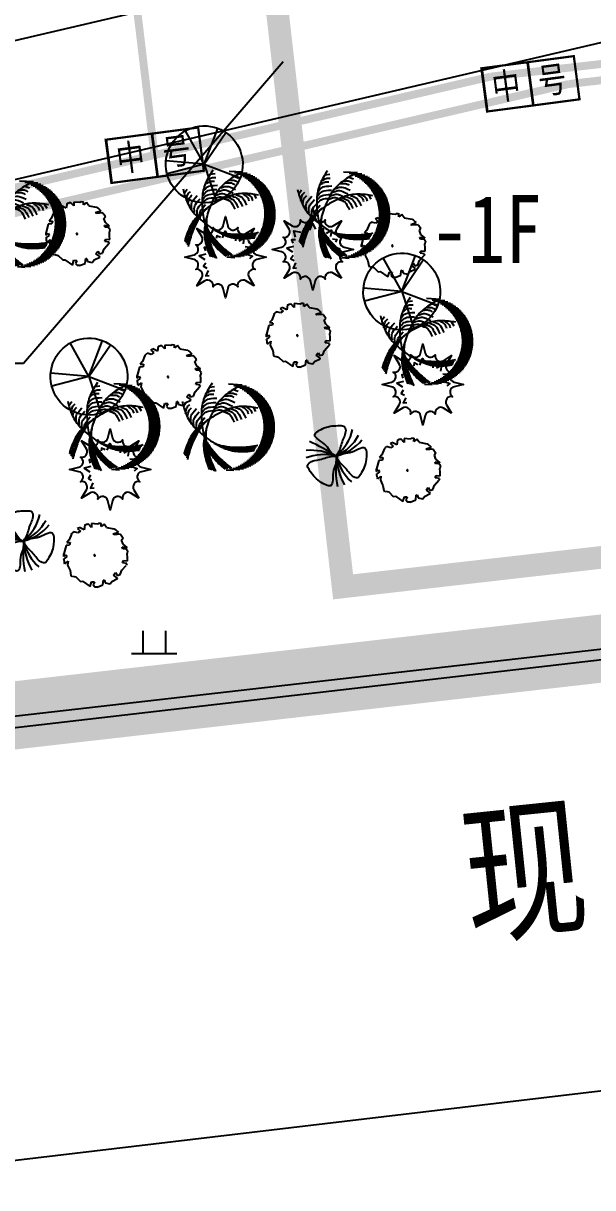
# Model space of a CAD drawing. Extents: x -809667 to 586099, y 3084146 to 3634412.
# Drawn here: x 381295.87 to 381308.44, y 3087126.93 to 3087152.65 of the extents above; entities that cross this region are included whole.
import ezdxf
from ezdxf.enums import TextEntityAlignment as Align

# ---------------------------------------------------------------- set-up
doc = ezdxf.new("R2010")
doc.units = 0
doc.header["$LTSCALE"] = 0.5
doc.linetypes.add('CONTINOUS', pattern=[0])
doc.layers.get('0').update_dxf_attribs({"linetype": 'CONTINUOUS'})
for name, color, linetype in [('A-S-TREE', 95, 'CONTINUOUS'), ('E-DIM-DQ', 7, 'CONTINUOUS'), ('E-SIG_TEXT', 7, 'CONTINUOUS'), ('TREE', 3, 'CONTINUOUS'), ('WIRE-照明', 1, 'CONTINUOUS'), ('WIRE-通讯', 4, 'CONTINUOUS'), ('文字', 7, 'CONTINUOUS'), ('树木', 94, 'CONTINUOUS')]:
    doc.layers.add(name, color=color, linetype=linetype)
doc.styles.add('-宋体', font='', dxfattribs={"width": 0.6})
doc.styles.add('DIMST', font='', dxfattribs={"width": 0.8})
doc.styles.add('HZ', font='', dxfattribs={"width": 0.8})
doc.styles.get('-宋体').set_extended_font_data('NSimSun')
doc.styles.get('DIMST').set_extended_font_data('SimSun')
doc.styles.get('HZ').set_extended_font_data('NSimSun')

# ---------------------------------------------------------------- blocks, each defined once
blk = doc.blocks.new('gc119')
at = {"color": 0}
for p, q in [((-0.5, 1), (-0.5, 0)), ((0.5, 1), (0.5, 0)), ((-1, 0), (1, 0))]:
    blk.add_line(p, q, dxfattribs=at)
blk = doc.blocks.new('TREE1')
at = {"layer": 'A-S-TREE', "color": 0}
for p, q in [((-50, 23), (36, 4021)), ((-50, 23), (-3120, 2586)), ((-49, 22), (-3255, -2371)), ((-49, 23), (-2621, -3042)), ((-50, 23), (629, -3920)), ((-50, 23), (3590, -1636)), ((-50, 23), (3937, -304))]:
    blk.add_line(p, q, dxfattribs=at)
blk.add_ellipse((-50, 22), major_axis=(4000, 0), ratio=0.9999998, dxfattribs=at)
blk = doc.blocks.new('T-7')
at = {"layer": 'TREE', "color": 8, "ltscale": 200, "xscale": 0.4020618556701031, "yscale": 0.4020618556701031, "zscale": 0.4020618556701031, "rotation": 199.2879054791862}
blk.add_blockref('TREE1', (4, 110), dxfattribs=at)
blk = doc.blocks.new('*E54')
at = {"layer": 'TREE', "color": 0}
blk.add_ellipse((-2.37, 3.56), major_axis=(2.7, 1.39), ratio=1, start_param=0.518575, end_param=0.519414, dxfattribs=at)
blk = doc.blocks.new('A$C4C586FE1')
at = {"layer": 'TREE', "color": 0}
for p, q in [((1100, 2801), (873, 2660)), ((873, 2660), (885, 2449)), ((1294, 2743), (1193, 2819)), ((1261, 2599), (1294, 2743)), ((1389, 2617), (1261, 2599)), ((1418, 2836), (1389, 2617)), ((1787, 2660), (1418, 2836)), ((1875, 2686), (1787, 2660)), ((2108, 2532), (1875, 2686)), ((208, 2079), (171, 1878)), ((330, 2136), (208, 2079)), ((514, 2441), (288, 2276)), ((288, 2276), (288, 2250)), ((288, 2250), (484, 2157)), ((422, 2031), (330, 2136)), ((484, 2157), (422, 2031)), ((570, 2555), (514, 2441)), ((785, 2557), (585, 2566)), ((842, 2436), (785, 2557)), ((885, 2449), (842, 2436)), ((2261, 2516), (2108, 2532)), ((2273, 2551), (2261, 2516)), ((2411, 2297), (2336, 2500)), ((2434, 2275), (2411, 2297)), ((2565, 2086), (2434, 2275)), ((2577, 1905), (2565, 2086)), ((6, 1547), (198, 1550)), ((171, 1878), (16, 1628)), ((198, 1550), (173, 1443)), ((2688, 2051), (2577, 1905)), ((2666, 1735), (2772, 1843)), ((2724, 1646), (2666, 1735)), ((2799, 1744), (2724, 1646)), ((2788, 1244), (2821, 1629)), ((173, 1443), (0, 1425)), ((0, 1425), (27, 1279)), ((27, 1279), (67, 1102)), ((67, 988), (67, 1102)), ((2632, 1202), (2788, 1244)), ((2635, 1086), (2632, 1202)), ((2775, 1105), (2635, 1086)), ((2702, 978), (2775, 1105)), ((67, 988), (157, 906)), ((335, 852), (122, 842)), ((123, 841), (320, 727)), ((157, 906), (291, 931)), ((291, 931), (335, 852)), ((320, 727), (414, 564)), ((414, 564), (369, 464)), ((2275, 501), (2371, 599)), ((2371, 599), (2563, 580)), ((2643, 702), (2702, 978)), ((513, 326), (783, 402)), ((827, 368), (610, 253)), ((783, 402), (827, 368)), ((1176, 133), (821, 132)), ((1176, 133), (1302, 10)), ((1302, 10), (1413, 132)), ((1413, 132), (1432, 0)), ((1540, 5), (1587, 59)), ((1587, 59), (1859, 85)), ((1826, 254), (2000, 124)), ((1859, 85), (1826, 254)), ((2130, 415), (2352, 350)), ((2132, 192), (2130, 415)), ((2419, 413), (2275, 501))]:
    blk.add_line(p, q, dxfattribs=at)
at = {"layer": 'TREE', "color": 0, "extrusion": (0, 0, -1)}
for major_axis, start_param, end_param in [((1003, 1003), -1.011805, -0.945114), ((1003, 1003), -1.426629, -1.413216), ((1003, 1003), -0.139248, -0.081961), ((1003, 1003), 4.017991, 4.075425), ((839, 1144), 0.475418, 0.633835), ((1003, 1003), 0.553886, 0.636541), ((1003, 1003), 1.314933, 1.417635), ((839, 1143), 3.200433, 3.340883), ((839, 1144), 2.942836, 3.115157), ((1003, 1003), 2.270337, 2.346427), ((1003, 1003), 1.829101, 1.934165), ((1003, 1003), 1.573401, 1.638153)]:
    blk.add_ellipse((1418, 1418), major_axis=major_axis, ratio=1, start_param=start_param, end_param=end_param, dxfattribs=at)
at = {"layer": 'TREE', "color": 0, "linetype": 'Continuous'}
for start_param, end_param in [(0.01341, 3.155003), (3.155003, 6.296595)]:
    blk.add_ellipse((1466, 1447), major_axis=(19.2, 19.2), ratio=1, start_param=start_param, end_param=end_param, dxfattribs=at)
at = {"layer": 'TREE', "color": 8, "linetype": 'CONTINOUS', "extrusion": (0, 0, -1), "xscale": 467.4085850556439, "yscale": 467.4085850556439, "zscale": -467.4085850556439, "rotation": 278.9250190116231}
blk.add_blockref('*E54', (-2893, 66), dxfattribs=at)
blk = doc.blocks.new('红枫')
at = {"color": 0}
blk.add_lwpolyline([(1297, -1371), (924, -1143, 0.665495), (552, -1412, 0.665495), (98, -1485), (-4, -1910), (-107, -1485, 0.665495), (-561, -1412, 0.665495), (-933, -1143), (-1306, -1371), (-1078, -998, 0.665495), (-1348, -625, 0.665495), (-1420, -172), (-1845, -69), (-1420, 34, 0.665495), (-1348, 487, 0.665495), (-1078, 859), (-1306, 1233), (-933, 1005, 0.665495), (-561, 1274, 0.665495), (-107, 1347), (-4, 1772), (98, 1347, 0.665495), (552, 1274, 0.665495), (924, 1005), (1297, 1233), (1069, 859, 0.665495), (1339, 487, 0.665495), (1411, 34), (1836, -69), (1411, -172, 0.665495), (1339, -625, 0.665495), (1069, -998)], format="xyb", close=True, dxfattribs=at)
blk.add_lwpolyline([(1297, -1371), (924, -1143, 0.665495), (552, -1412, 0.665495), (98, -1485), (-4, -1910), (-107, -1485, 0.665495), (-561, -1412, 0.665495), (-933, -1143), (-1306, -1371), (-1078, -998, 0.665495), (-1348, -625, 0.665495), (-1420, -172), (-1845, -69), (-1420, 34, 0.665495), (-1348, 487, 0.665495), (-1078, 859), (-1306, 1233), (-933, 1005, 0.665495), (-561, 1274, 0.665495), (-107, 1347), (-4, 1772), (98, 1347, 0.665495), (552, 1274, 0.665495), (924, 1005), (1297, 1233), (1069, 859, 0.665495), (1339, 487, 0.665495), (1411, 34), (1836, -69), (1411, -172, 0.665495), (1339, -625, 0.665495), (1069, -998)], format="xyb", close=True, dxfattribs=at)
for points in [[(-137, 808), (-20, 1111), (120, 855)], [(-783, 497), (-869, 784), (-550, 714)], [(-231, 823), (-394, 901), (-417, 777)], [(462, 676), (478, 886), (369, 808)], [(618, 676), (836, 808), (797, 528)], [(-885, 61), (-1188, -9), (-931, -172)], [(-783, 372), (-962, 364), (-908, 217)], [(891, 411), (1085, 388), (1023, 271)], [(968, 69), (1218, -32), (1085, -141)], [(-892, -336), (-994, -484), (-846, -561)], [(-783, -678), (-892, -911), (-737, -896)]]:
    blk.add_lwpolyline(points, dxfattribs=at)
blk = doc.blocks.new('03')
at = {"layer": '树木', "color": 0}
for p, q in [((-0.616, 1.295), (-0.765, 0.994)), ((-0.566, 1.329), (-0.714, 1.031)), ((-0.518, 1.358), (-0.665, 1.062)), ((-0.472, 1.383), (-0.618, 1.088)), ((-0.428, 1.405), (-0.573, 1.111)), ((-0.385, 1.424), (-0.53, 1.131)), ((-0.343, 1.441), (-0.488, 1.149)), ((-0.303, 1.456), (-0.447, 1.164)), ((-0.263, 1.468), (-0.407, 1.178)), ((-0.224, 1.479), (-0.367, 1.189)), ((-0.186, 1.489), (-0.329, 1.199)), ((-0.148, 1.496), (-0.291, 1.208)), ((-0.112, 1.503), (-0.254, 1.215)), ((-0.076, 1.508), (-0.218, 1.221)), ((-0.04, 1.512), (-0.182, 1.225)), ((-0.005, 1.516), (-0.147, 1.229)), ((0.029, 1.518), (-0.112, 1.231)), ((0.063, 1.519), (-0.078, 1.232)), ((0.097, 1.519), (-0.045, 1.233)), ((0.13, 1.518), (-0.011, 1.232)), ((0.163, 1.516), (0.021, 1.231)), ((0.195, 1.513), (0.054, 1.229)), ((0.227, 1.51), (0.086, 1.225)), ((0.258, 1.506), (0.117, 1.221)), ((0.289, 1.501), (0.148, 1.217)), ((0.32, 1.495), (0.179, 1.211)), ((0.35, 1.488), (0.209, 1.205)), ((0.38, 1.481), (0.239, 1.198)), ((0.409, 1.473), (0.269, 1.19)), ((0.438, 1.464), (0.298, 1.182)), ((0.467, 1.455), (0.327, 1.173)), ((0.496, 1.445), (0.356, 1.163)), ((0.524, 1.434), (0.384, 1.152)), ((0.552, 1.423), (0.412, 1.141)), ((0.579, 1.411), (0.44, 1.129)), ((0.606, 1.398), (0.467, 1.117)), ((0.633, 1.384), (0.494, 1.104)), ((0.66, 1.37), (0.521, 1.09)), ((0.686, 1.355), (0.547, 1.075)), ((0.712, 1.34), (0.573, 1.06)), ((0.737, 1.324), (0.598, 1.044)), ((0.762, 1.307), (0.624, 1.028)), ((0.787, 1.289), (0.649, 1.01)), ((-0.875, 1.043), (-1.045, 0.699)), ((-0.794, 1.14), (-0.951, 0.823)), ((-0.728, 1.204), (-0.881, 0.896)), ((-0.67, 1.254), (-0.82, 0.951)), ((-0.216, 0.957), (-0.187, 0.974)), ((-0.197, 1.084), (-0.062, 1.101)), ((-0.187, 0.974), (-0.161, 0.985)), ((-0.161, 0.985), (-0.138, 0.991)), ((-0.138, 0.991), (-0.113, 0.992)), ((-0.113, 0.992), (-0.083, 0.991)), ((-0.083, 0.991), (-0.047, 0.988)), ((0.811, 1.271), (0.673, 0.992)), ((0.835, 1.252), (0.697, 0.974)), ((0.859, 1.233), (0.721, 0.954)), ((0.883, 1.212), (0.745, 0.934)), ((0.906, 1.191), (0.768, 0.913)), ((0.928, 1.169), (0.791, 0.892)), ((0.95, 1.146), (0.813, 0.869)), ((0.972, 1.123), (0.835, 0.846)), ((0.994, 1.098), (0.857, 0.822)), ((1.015, 1.073), (0.878, 0.797)), ((1.035, 1.047), (0.899, 0.771)), ((1.055, 1.02), (0.919, 0.744)), ((1.075, 0.992), (0.939, 0.717)), ((-0.86, 0.779), (-0.766, 0.877)), ((-0.808, 0.625), (-0.795, 0.668)), ((-0.795, 0.668), (-0.782, 0.7)), ((-0.782, 0.7), (-0.769, 0.724)), ((-0.769, 0.724), (-0.755, 0.744)), ((-0.755, 0.744), (-0.737, 0.761)), ((-0.737, 0.761), (-0.713, 0.779)), ((-0.733, 0.625), (-0.719, 0.645)), ((-0.719, 0.645), (-0.701, 0.662)), ((-0.713, 0.779), (-0.683, 0.8)), ((-0.701, 0.662), (-0.677, 0.68)), ((-0.677, 0.68), (-0.647, 0.701)), ((-0.576, 0.612), (-0.512, 0.669)), ((-0.378, 0.625), (-0.337, 0.672)), ((-0.337, 0.801), (-0.289, 0.833)), ((-0.337, 0.672), (-0.302, 0.707)), ((-0.302, 0.9), (-0.254, 0.932)), ((-0.302, 0.707), (-0.271, 0.733)), ((-0.289, 0.833), (-0.251, 0.857)), ((-0.271, 0.733), (-0.237, 0.751)), ((-0.254, 0.932), (-0.216, 0.957)), ((-0.251, 0.857), (-0.221, 0.874)), ((-0.248, 0.632), (-0.208, 0.644)), ((-0.237, 0.751), (-0.198, 0.763)), ((-0.221, 0.874), (-0.196, 0.885)), ((-0.208, 0.644), (-0.158, 0.651)), ((-0.198, 0.763), (-0.148, 0.77)), ((-0.196, 0.885), (-0.172, 0.891)), ((-0.172, 0.891), (-0.147, 0.893)), ((-0.158, 0.651), (-0.092, 0.656)), ((-0.148, 0.77), (-0.082, 0.775)), ((-0.147, 0.893), (-0.118, 0.892)), ((-0.118, 0.892), (-0.081, 0.889)), ((-0.092, 0.656), (-0.007, 0.66)), ((-0.082, 0.775), (0.003, 0.779)), ((1.094, 0.963), (0.958, 0.688)), ((1.112, 0.933), (0.977, 0.658)), ((1.13, 0.902), (0.995, 0.628)), ((1.148, 0.869), (1.012, 0.596)), ((1.165, 0.835), (1.029, 0.562)), ((1.181, 0.8), (1.046, 0.528)), ((1.196, 0.764), (1.061, 0.492)), ((1.211, 0.725), (1.076, 0.454)), ((1.224, 0.685), (1.09, 0.415)), ((1.237, 0.643), (1.103, 0.373)), ((-0.825, 0.57), (-0.808, 0.625)), ((-0.789, 0.471), (-0.772, 0.526)), ((-0.772, 0.526), (-0.759, 0.569)), ((-0.759, 0.569), (-0.746, 0.601)), ((-0.746, 0.601), (-0.733, 0.625)), ((-0.711, 0.308), (-0.708, 0.371)), ((-0.708, 0.371), (-0.704, 0.42)), ((-0.704, 0.42), (-0.696, 0.46)), ((-0.696, 0.46), (-0.681, 0.495)), ((-0.681, 0.495), (-0.658, 0.529)), ((-0.658, 0.529), (-0.623, 0.567)), ((-0.642, 0.272), (-0.637, 0.322)), ((-0.637, 0.322), (-0.629, 0.362)), ((-0.629, 0.362), (-0.615, 0.396)), ((-0.623, 0.567), (-0.576, 0.612)), ((-0.615, 0.396), (-0.591, 0.43)), ((-0.591, 0.43), (-0.557, 0.468)), ((-0.557, 0.468), (-0.509, 0.513)), ((-0.548, 0.298), (-0.525, 0.332)), ((-0.525, 0.332), (-0.49, 0.369)), ((-0.509, 0.513), (-0.445, 0.57)), ((-0.49, 0.369), (-0.442, 0.414)), ((-0.442, 0.414), (-0.379, 0.471)), ((-0.426, 0.289), (-0.378, 0.334)), ((-0.4, 0.285), (-0.358, 0.332)), ((-0.399, 0.387), (-0.358, 0.435)), ((-0.388, 0.506), (-0.347, 0.553)), ((-0.378, 0.334), (-0.314, 0.391)), ((-0.358, 0.435), (-0.323, 0.47)), ((-0.358, 0.332), (-0.324, 0.368)), ((-0.347, 0.553), (-0.313, 0.589)), ((-0.324, 0.368), (-0.292, 0.394)), ((-0.323, 0.47), (-0.292, 0.496)), ((-0.313, 0.589), (-0.281, 0.615)), ((-0.292, 0.496), (-0.259, 0.514)), ((-0.292, 0.394), (-0.259, 0.411)), ((-0.281, 0.615), (-0.248, 0.632)), ((-0.259, 0.514), (-0.219, 0.525)), ((-0.259, 0.411), (-0.219, 0.423)), ((-0.219, 0.525), (-0.169, 0.533)), ((-0.219, 0.423), (-0.169, 0.43)), ((-0.169, 0.533), (-0.103, 0.538)), ((-0.169, 0.43), (-0.104, 0.435)), ((-0.104, 0.435), (-0.018, 0.439)), ((-0.103, 0.538), (-0.018, 0.542)), ((1.248, 0.599), (1.115, 0.33)), ((1.259, 0.552), (1.126, 0.284)), ((1.267, 0.502), (1.135, 0.235)), ((1.274, 0.449), (1.143, 0.183)), ((1.279, 0.391), (1.149, 0.127)), ((1.282, 0.328), (1.152, 0.066)), ((-1.175, 0.191), (-1.137, 0.321)), ((-1.07, 0.184), (-1.066, 0.208)), ((-1.07, 0.157), (-1.07, 0.184)), ((-1.066, 0.123), (-1.07, 0.157)), ((-1.066, 0.208), (-1.058, 0.232)), ((-1.059, 0.078), (-1.066, 0.123)), ((-1.048, 0.021), (-1.059, 0.078)), ((-1.058, 0.232), (-1.045, 0.259)), ((-1.045, 0.259), (-1.028, 0.291)), ((-0.992, 0.113), (-0.988, 0.137)), ((-0.992, 0.086), (-0.992, 0.113)), ((-0.988, 0.052), (-0.992, 0.086)), ((-0.988, 0.137), (-0.98, 0.161)), ((-0.981, 0.007), (-0.988, 0.052)), ((-0.97, -0.05), (-0.981, 0.007)), ((-0.98, 0.161), (-0.967, 0.188)), ((-0.967, 0.188), (-0.95, 0.22)), ((-0.886, 0.022), (-0.881, 0.063)), ((-0.882, -0.016), (-0.886, 0.022)), ((-0.881, 0.063), (-0.867, 0.112)), ((-0.867, 0.112), (-0.846, 0.174)), ((-0.846, 0.174), (-0.816, 0.254)), ((-0.781, -0.035), (-0.776, 0.006)), ((-0.776, 0.006), (-0.763, 0.055)), ((-0.763, 0.055), (-0.741, 0.118)), ((-0.741, 0.118), (-0.711, 0.197)), ((-0.658, -0.001), (-0.636, 0.061)), ((-0.644, 0.21), (-0.642, 0.272)), ((-0.636, 0.061), (-0.606, 0.141)), ((-0.577, 0.111), (-0.575, 0.174)), ((-0.575, 0.174), (-0.571, 0.223)), ((-0.571, 0.223), (-0.563, 0.263)), ((-0.564, -0.042), (-0.542, 0.02)), ((-0.563, 0.263), (-0.548, 0.298)), ((-0.542, 0.02), (-0.512, 0.1)), ((-0.513, 0.031), (-0.511, 0.094)), ((-0.511, 0.094), (-0.507, 0.143)), ((-0.507, 0.143), (-0.498, 0.183)), ((-0.498, 0.183), (-0.484, 0.218)), ((-0.484, 0.218), (-0.46, 0.252)), ((-0.46, 0.252), (-0.426, 0.289)), ((1.256, 0.074), (1.135, -0.17)), ((1.273, 0.175), (1.147, -0.078)), ((1.28, 0.257), (1.152, -0.001)), ((-0.871, -0.055), (-0.882, -0.016)), ((-0.852, -0.1), (-0.871, -0.055)), ((-0.825, -0.157), (-0.852, -0.1)), ((-0.778, -0.072), (-0.781, -0.035)), ((-0.766, -0.112), (-0.778, -0.072)), ((-0.747, -0.157), (-0.766, -0.112)), ((-0.72, -0.214), (-0.747, -0.157)), ((-0.676, -0.091), (-0.671, -0.05)), ((-0.673, -0.129), (-0.676, -0.091)), ((-0.662, -0.168), (-0.673, -0.129)), ((-0.671, -0.05), (-0.658, -0.001)), ((-0.642, -0.214), (-0.662, -0.168)), ((-0.615, -0.27), (-0.642, -0.214)), ((-0.582, -0.132), (-0.577, -0.091)), ((-0.579, -0.17), (-0.582, -0.132)), ((-0.568, -0.209), (-0.579, -0.17)), ((-0.577, -0.091), (-0.564, -0.042)), ((-0.549, -0.255), (-0.568, -0.209)), ((-0.522, -0.311), (-0.549, -0.255)), ((-0.507, -0.373), (-0.545, -0.296)), ((-0.413, -0.332), (-0.451, -0.255)), ((1.213, -0.081), (1.117, -0.275)), ((-0.969, -0.678), (-1.039, -0.562)), ((-0.93, -0.537), (-0.942, -0.502)), ((-0.919, -0.564), (-0.93, -0.537)), ((-0.908, -0.586), (-0.919, -0.564)), ((-0.893, -0.606), (-0.908, -0.586)), ((-0.872, -0.624), (-0.893, -0.606)), ((-0.845, -0.645), (-0.872, -0.624)), ((-0.825, -0.529), (-0.837, -0.494)), ((-0.814, -0.556), (-0.825, -0.529)), ((-0.803, -0.578), (-0.814, -0.556)), ((-0.788, -0.597), (-0.803, -0.578)), ((-0.767, -0.616), (-0.788, -0.597)), ((-0.733, -0.449), (-0.77, -0.372)), ((-0.74, -0.637), (-0.767, -0.616)), ((-0.703, -0.661), (-0.74, -0.637)), ((-0.702, -0.507), (-0.733, -0.449)), ((-0.675, -0.55), (-0.702, -0.507)), ((-0.648, -0.582), (-0.675, -0.55)), ((-0.62, -0.411), (-0.658, -0.334)), ((-0.618, -0.605), (-0.648, -0.582)), ((-0.589, -0.469), (-0.62, -0.411)), ((-0.582, -0.623), (-0.618, -0.605)), ((-0.562, -0.512), (-0.589, -0.469)), ((-0.536, -0.64), (-0.582, -0.623)), ((-0.535, -0.543), (-0.562, -0.512)), ((-0.476, -0.659), (-0.536, -0.64)), ((-0.506, -0.567), (-0.535, -0.543)), ((-0.476, -0.431), (-0.507, -0.373)), ((-0.469, -0.585), (-0.506, -0.567)), ((-0.449, -0.474), (-0.476, -0.431)), ((-0.423, -0.602), (-0.469, -0.585)), ((-0.422, -0.505), (-0.449, -0.474)), ((-0.363, -0.621), (-0.423, -0.602)), ((-0.393, -0.529), (-0.422, -0.505)), ((-0.382, -0.39), (-0.413, -0.332)), ((-0.356, -0.547), (-0.393, -0.529)), ((-0.355, -0.433), (-0.382, -0.39)), ((-0.31, -0.564), (-0.356, -0.547)), ((-0.328, -0.465), (-0.355, -0.433)), ((-0.299, -0.488), (-0.328, -0.465)), ((-0.25, -0.583), (-0.31, -0.564)), ((-0.262, -0.506), (-0.299, -0.488)), ((-0.216, -0.524), (-0.262, -0.506)), ((-0.156, -0.542), (-0.216, -0.524)), ((-0.807, -0.67), (-0.845, -0.645)), ((-0.758, -0.701), (-0.807, -0.67)), ((-0.653, -0.692), (-0.703, -0.661))]:
    blk.add_line(p, q, dxfattribs=at)
for centre, radius, start, end in [((1.529, 0.053), 2.01, 145.484, 157.144), ((1.13, 1.067), 2.01, 184.5918, 196.2518), ((0.723, 0.392), 1.136, 157.144, 178.0247), ((-1.037, 1.127), 2.015, 333.2953, 346.1281), ((-1.695, 1.287), 2.564, 344.0494, 348.9103), ((-1.525, 1.295), 2.429, 341.9996, 346.9383), ((-0.949, 1.103), 1.865, 340.6014, 347.749), ((-0.615, 0.978), 1.543, 341.8041, 348.6651), ((0.29, 0.822), 1.136, 196.2518, 217.1325), ((2.203, 0.341), 2.616, 178.0247, 188.7387), ((-1.695, 1.287), 2.564, 331.6293, 339.1884), ((-0.949, 1.103), 1.865, 330.5829, 340.6014), ((-1.525, 1.295), 2.429, 336.1061, 341.9996), ((-1.695, 1.287), 2.564, 339.1884, 344.0494), ((-0.615, 0.978), 1.543, 333.0784, 341.8041), ((0.455, 1.367), 2.01, 212.167, 223.827), ((1.471, 1.716), 2.616, 217.1325, 227.8465), ((-1.525, 1.295), 2.429, 320.6626, 328.3844), ((-1.695, 1.287), 2.564, 324.0702, 331.6293), ((-0.615, 0.978), 1.543, 310.3156, 321.697), ((-0.949, 1.103), 1.865, 321.6616, 330.5829), ((-0.255, 0.733), 1.141, 313.3698, 333.2953), ((-1.525, 1.295), 2.429, 328.3844, 336.1061), ((-0.615, 0.978), 1.543, 321.697, 333.0784), ((-0.176, 0.762), 1.136, 223.827, 244.7077), ((0.457, 2.1), 2.616, 244.7077, 255.4217), ((2.109, 0.327), 2.521, 188.7387, 199.6532), ((1.426, 0.349), 1.865, 199.0237, 207.9449), ((1.834, 0.799), 2.429, 206.9459, 214.6677), ((1.407, 1.646), 2.521, 227.8465, 238.7609), ((-1.203, 1.737), 2.521, 302.4554, 313.3698), ((-0.949, 1.103), 1.865, 312.7403, 321.6616), ((-0.232, 2.062), 2.564, 284.5956, 292.1547), ((0.142, 1.391), 1.865, 283.5492, 293.5677), ((0.1, 1.47), 2.015, 286.2616, 299.0944), ((-0.11, 1.943), 2.429, 289.0724, 294.9659), ((-0.232, 2.062), 2.564, 292.1547, 297.0157), ((0.142, 1.391), 1.865, 293.5677, 300.7153), ((-0.11, 1.943), 2.429, 294.9659, 299.9046), ((0.278, 1.061), 1.543, 294.7704, 301.6313), ((-0.232, 2.062), 2.564, 297.0157, 301.8766), ((-0.706, 0.442), 1.136, 270.8607, 291.7414), ((1.894, 0.958), 2.564, 210.3535, 217.9126), ((1.177, 0.094), 1.543, 196.5989, 207.9803), ((-1.254, 1.817), 2.616, 291.7414, 302.4554), ((0.808, -0.138), 1.141, 199.6532, 219.5786), ((1.426, 0.349), 1.865, 207.9449, 216.8662), ((0.433, 2.009), 2.521, 255.4217, 266.3361), ((1.177, 0.094), 1.543, 207.9803, 219.3617), ((1.834, 0.799), 2.429, 214.6677, 222.3894), ((1.894, 0.958), 2.564, 217.9126, 225.4718), ((0.863, 1.233), 1.865, 238.1314, 247.0527), ((0.896, 1.839), 2.429, 246.0537, 253.7754), ((0.842, 2.001), 2.564, 249.4612, 257.0204), ((0.831, 0.877), 1.543, 235.7067, 247.0881), ((0.142, 1.391), 1.865, 265.7066, 274.6279), ((-0.11, 1.943), 2.429, 273.6289, 281.3506), ((-0.232, 2.062), 2.564, 277.0364, 284.5956), ((0.278, 1.061), 1.543, 263.2819, 274.6633), ((0.691, 0.465), 1.141, 238.7609, 258.6864), ((0.863, 1.233), 1.865, 247.0527, 255.974), ((0.896, 1.839), 2.429, 253.7754, 261.4972), ((0.831, 0.877), 1.543, 247.0881, 258.4695), ((0.842, 2.001), 2.564, 257.0204, 264.5795), ((0.345, 0.631), 1.141, 266.3361, 286.2616), ((0.142, 1.391), 1.865, 274.6279, 283.5492), ((-0.11, 1.943), 2.429, 281.3506, 289.0724), ((0.278, 1.061), 1.543, 274.6633, 286.0447), ((0.863, 1.233), 1.865, 255.974, 265.9925), ((0.831, 0.877), 1.543, 258.4695, 267.1952), ((0.896, 1.839), 2.429, 261.4972, 267.3907), ((0.842, 2.001), 2.564, 264.5795, 269.4404), ((0.278, 1.061), 1.543, 286.0447, 294.7704), ((0.863, 1.233), 1.865, 265.9925, 273.1401), ((0.896, 1.839), 2.429, 267.3907, 272.3294), ((0.842, 2.001), 2.564, 269.4404, 274.3014), ((-0.719, 1.316), 2.01, 259.2007, 270.8607), ((1.483, 0.42), 2.015, 219.5786, 232.4114), ((1.426, 0.349), 1.865, 216.8662, 226.8847), ((1.177, 0.094), 1.543, 219.3617, 228.0874), ((1.834, 0.799), 2.429, 222.3894, 228.2829), ((1.894, 0.958), 2.564, 225.4718, 230.3327), ((0.863, 1.323), 2.015, 258.6864, 271.5192), ((0.831, 0.877), 1.543, 267.1952, 274.0561), ((1.177, 0.094), 1.543, 228.0874, 234.9484), ((1.426, 0.349), 1.865, 226.8847, 234.0323), ((1.834, 0.799), 2.429, 228.2829, 233.2216), ((1.894, 0.958), 2.564, 230.3327, 235.1936)]:
    blk.add_arc(centre, radius, start, end, dxfattribs=at)
blk = doc.blocks.new('白玉兰')
at = {"color": 0}
for centre, radius, start, end in [((-1261, 1665), 2054, 309.3934, 347.1655), ((-4729, -6984), 8429, 56.1879, 65.279), ((-713, 1844), 1941, 291.8214, 332.6346), ((-478, 2077), 2115, 283.2993, 320.8528), ((-559, -2135), 2214, 76.7033, 111.4018), ((-1148, -2037), 2310, 61.625, 95.1491), ((4371, -556), 4392, 172.1708, 190.6677), ((2827, 107), 2821, 182.2544, 209.8868), ((2146, 475), 2185, 193.3063, 228.4107)]:
    blk.add_arc(centre, radius, start, end, dxfattribs=at)
for points in [[(-33, 16), (-233, 73), (-342, 562), (-1254, 922), (-425, 1375), (-33, 1392), (376, 1386), (477, 1091), (236, 716), (185, 277), (29, 67), (-7, 18)], [(36, -22), (99, -220), (-250, -580), (-51, -1540), (-885, -1095), (-1114, -777), (-1334, -432), (-1142, -186), (-697, -181), (-301, 17), (-41, 2), (21, -1)], [(8, 31), (155, 177), (635, 34), (1395, 653), (1385, -291), (1209, -641), (1004, -995), (697, -939), (487, -546), (129, -287), (22, -49), (-3, 7)]]:
    blk.add_open_spline(points, degree=3, knots=[0, 0, 0, 0, 621.989778, 1340.944545, 1869.007736, 2592.427455, 2798.699245, 2915.827596, 3435.261502, 4029.77129, 4212.300518, 4212.300518, 4212.300518, 4212.300518], dxfattribs=at)
blk = doc.blocks.new('123123')
at = {"layer": '文字', "color": 8}
for p, q in [((382018.717, 3087204.102), (382012.984, 3087197.439)), ((382012.984, 3087197.439), (382005.274, 3087197.439)), ((382074.455, 3087196.694, -859.056), (381949.796, 3087182.436, -859.056)), ((381940.275, 3087171.237, -859.056), (382075.82, 3087187.312, -859.056))]:
    blk.add_line(p, q, dxfattribs=at)
at = {"layer": '文字', "color": 8, "flags": 128}
for points, const_width in [([(381897.918, 3087296.929), (381904.377, 3087301.028), (382008.641, 3087376.039), (382070.921, 3087247.886), (382108.649, 3087200.591), (381980.343, 3087185.968), (381931.792, 3087180.434), (381911.441, 3087167.711), (381850.625, 3087264.985), (381870.975, 3087277.708), (381870.975, 3087277.708), (381870.975, 3087277.708), (381897.918, 3087296.929)], 0.5), ([(381931.792, 3087180.434), (381980.343, 3087185.968), (382108.649, 3087200.591), (382071.027, 3087247.753), (382065.011, 3087260.047), (382064.426, 3087258.545), (382064.739, 3087256.728), (382063.681, 3087253.595), (382061.204, 3087250.266), (381996.763, 3087204.245), (381993.858, 3087210.271), (381983.223, 3087202.884), (381974.113, 3087203.403), (381944.343, 3087198.423)], 1.5)]:
    blk.add_lwpolyline(points, dxfattribs=dict(at, const_width=const_width))
at = {"layer": '文字', "color": 8, "const_width": 0.5, "flags": 128}
blk.add_lwpolyline([(382017.045, 3087218.74), (382064.328, 3087252.508), (382072.929, 3087240.464), (382081.027, 3087230.37), (382097.408, 3087209.847), (382093.722, 3087200.922), (382020.042, 3087192.505)], close=True, dxfattribs=at)
at = {"layer": '文字', "color": 8, "flags": 128}
for points in [[(382031.005, 3087208.833), (381991.657, 3087199.636, -0.026829), (381990.707, 3087199.467), (381951.993, 3087194.707)], [(382025.852, 3087204.548), (381992.34, 3087196.714, -0.026829), (381991.073, 3087196.489), (381952.359, 3087191.73)]]:
    blk.add_lwpolyline(points, format="xyb", dxfattribs=at)
at = {"layer": '文字', "color": 8, "const_width": 0.2}
blk.add_lwpolyline([(382018.783, 3087204.178, 1), (382018.652, 3087204.027, 1)], format="xyb", close=True, dxfattribs=at)
at = {"layer": '文字', "color": 8}
blk.add_lwpolyline([(382032.883, 3087193.969), (382033.189, 3087191.753), (381950.194, 3087182.133), (381949.688, 3087183.491)], dxfattribs=at)
for name, p, xscale, yscale, zscale in [('T-7', (382016.962, 3087201.782), 0.0005279999999329448, 0.0005279999999329448, 0.0005279999999329448), ('红枫', (382017.445, 3087199.822), 0.000487636998295784, 0.000487636998295784, 0.04876370063039211), ('红枫', (382019.375, 3087199.99), 0.000487636998295784, 0.000487636998295784, 0.04876370063039211), ('T-7', (382021.324, 3087198.971), 0.0005279999999329448, 0.0005279999999329448, 0.0005279999999329448), ('T-7', (382014.416, 3087197.093), 0.0005279999999329448, 0.0005279999999329448, 0.0005279999999329448), ('红枫', (382021.807, 3087197.011), 0.000487636998295784, 0.000487636998295784, 0.04876370063039211), ('白玉兰', (382019.89, 3087195.389), 0.0004880798049271107, 0.0004880798049271107, 0.04880798235096967), ('红枫', (382014.9, 3087195.133), 0.000487636998295784, 0.000487636998295784, 0.04876370063039211), ('白玉兰', (382012.983, 3087193.51), 0.0004880798049271107, 0.0004880798049271107, 0.04880798235096967)]:
    blk.add_blockref(name, p, dxfattribs=dict(at, xscale=xscale, yscale=yscale, zscale=zscale))
for name, p, xscale, yscale, zscale, rotation in [('03', (382017.332, 3087200.696), 0.8, 0.8, 0.8, 292.8030004997092), ('03', (382019.862, 3087200.681), 0.8, 0.8, 0.8, 292.8030004997092), ('03', (382012.704, 3087200.481), 0.8, 0.8, 0.8, 292.8030004997092), ('A$C4C586FE1', (382015.014, 3087200.881), 0.0005, 0.0005, 0.0005, 169.6965101826048), ('A$C4C586FE1', (382021.981, 3087200.62), 0.0005, 0.0005, 0.0005, 169.6965101826048), ('03', (382021.694, 3087197.885), 0.8, 0.8, 0.8, 292.8030004997092), ('A$C4C586FE1', (382019.881, 3087198.638), 0.0005, 0.0005, 0.0005, 169.6965101826048), ('A$C4C586FE1', (382017.025, 3087197.722), 0.0005, 0.0005, 0.0005, 169.6965101826048), ('03', (382014.786, 3087196.006), 0.8, 0.8, 0.8, 292.8030004997092), ('03', (382017.316, 3087195.992), 0.8, 0.8, 0.8, 292.8030004997092), ('A$C4C586FE1', (382022.313, 3087195.658), 0.0005, 0.0005, 0.0005, 169.6965101826048), ('A$C4C586FE1', (382015.405, 3087193.78), 0.0005, 0.0005, 0.0005, 169.6965101826048)]:
    blk.add_blockref(name, p, dxfattribs=dict(at, xscale=xscale, yscale=yscale, zscale=zscale, rotation=rotation))
at = {"layer": '文字', "color": 8, "xscale": 0.5, "yscale": 0.5}
blk.add_blockref('gc119', (382015.869, 3087191.033), dxfattribs=at)
at = {"layer": '文字', "color": 8, "style": 'HZ', "width": 0.8}
blk.add_text('-1F', height=1.5, dxfattribs=at).set_placement((382023.211, 3087200.409), align=Align.MIDDLE)
at = {"layer": '文字', "color": 8, "insert": (382022.559, 3087187.342), "char_height": 2.5, "width": 81.40314, "attachment_point": 1, "rotation": 5.9023, "style": 'DIMST'}
blk.add_mtext('{\\fSimHei|b0|i0|c134|p49;现    状   路}', dxfattribs=at)
blk = doc.blocks.new('RQWE')
at = {"layer": 'E-DIM-DQ', "const_width": 0.075, "elevation": -0.017}
for points in [[(78.17, -95.5), (76.567, -95.5), (76.567, -97.004), (78.17, -97.004)], [(79.788, -95.5), (78.185, -95.5), (78.185, -97.004), (79.788, -97.004)]]:
    blk.add_lwpolyline(points, close=True, dxfattribs=at)
at = {"layer": 'E-SIG_TEXT', "color": 3}
for p, q in [((78.185, -95.5, -0.017), (76.582, -95.5, -0.017)), ((76.582, -95.5, -0.017), (76.582, -97.004, -0.017)), ((79.788, -95.5, -0.017), (78.185, -95.5, -0.017)), ((78.185, -95.5, -0.017), (78.185, -97.004, -0.017)), ((78.185, -97.004, -0.017), (78.185, -95.5, -0.017)), ((79.788, -97.004, -0.017), (79.788, -95.5, -0.017)), ((76.582, -97.004, -0.017), (78.185, -97.004, -0.017)), ((78.185, -97.004, -0.017), (79.788, -97.004, -0.017))]:
    blk.add_line(p, q, dxfattribs=at)
at = {"layer": 'E-SIG_TEXT', "color": 3, "style": '-宋体', "width": 0.8}
for s, p in [('中', (76.846, -96.664, -0.017)), ('号', (78.449, -96.664, -0.017))]:
    blk.add_text(s, height=0.9, rotation=360, dxfattribs=at).set_placement(p)

msp = doc.modelspace()

# ---------------------------------------------------------------- linework, layer by layer
at = {"layer": 'WIRE-照明', "linetype": 'Continuous', "const_width": 0.175}
for points in [[(381307.913, 3087151.312), (381316.033, 3087152.24)], [(381291.224, 3087147.419), (381307.913, 3087151.312)]]:
    msp.add_lwpolyline(points, dxfattribs=at)
at = {"layer": 'WIRE-通讯', "linetype": 'Continuous', "const_width": 0.175}
for points in [[(381306.2, 3087151.477), (381333.525, 3087154.599)], [(381298.374, 3087153.023), (381298.767, 3087149.743)], [(381274.562, 3087144.096), (381306.2, 3087151.477)]]:
    msp.add_lwpolyline(points, dxfattribs=at)

# ---------------------------------------------------------------- block references
at = {"linetype": 'Continuous', "xscale": 0.6399999999999999, "yscale": 0.6399999999999999, "zscale": 0.6399999999999999, "rotation": 7.517267194531851}
for p in [(381249.407, 3087205.843, 0.011), (381241.11, 3087204.265, 0.011)]:
    msp.add_blockref('RQWE', p, dxfattribs=at)
at = {"layer": '文字'}
msp.add_blockref('123123', (-717.11, -52.3), dxfattribs=at)

doc.saveas('drawing.dxf')
